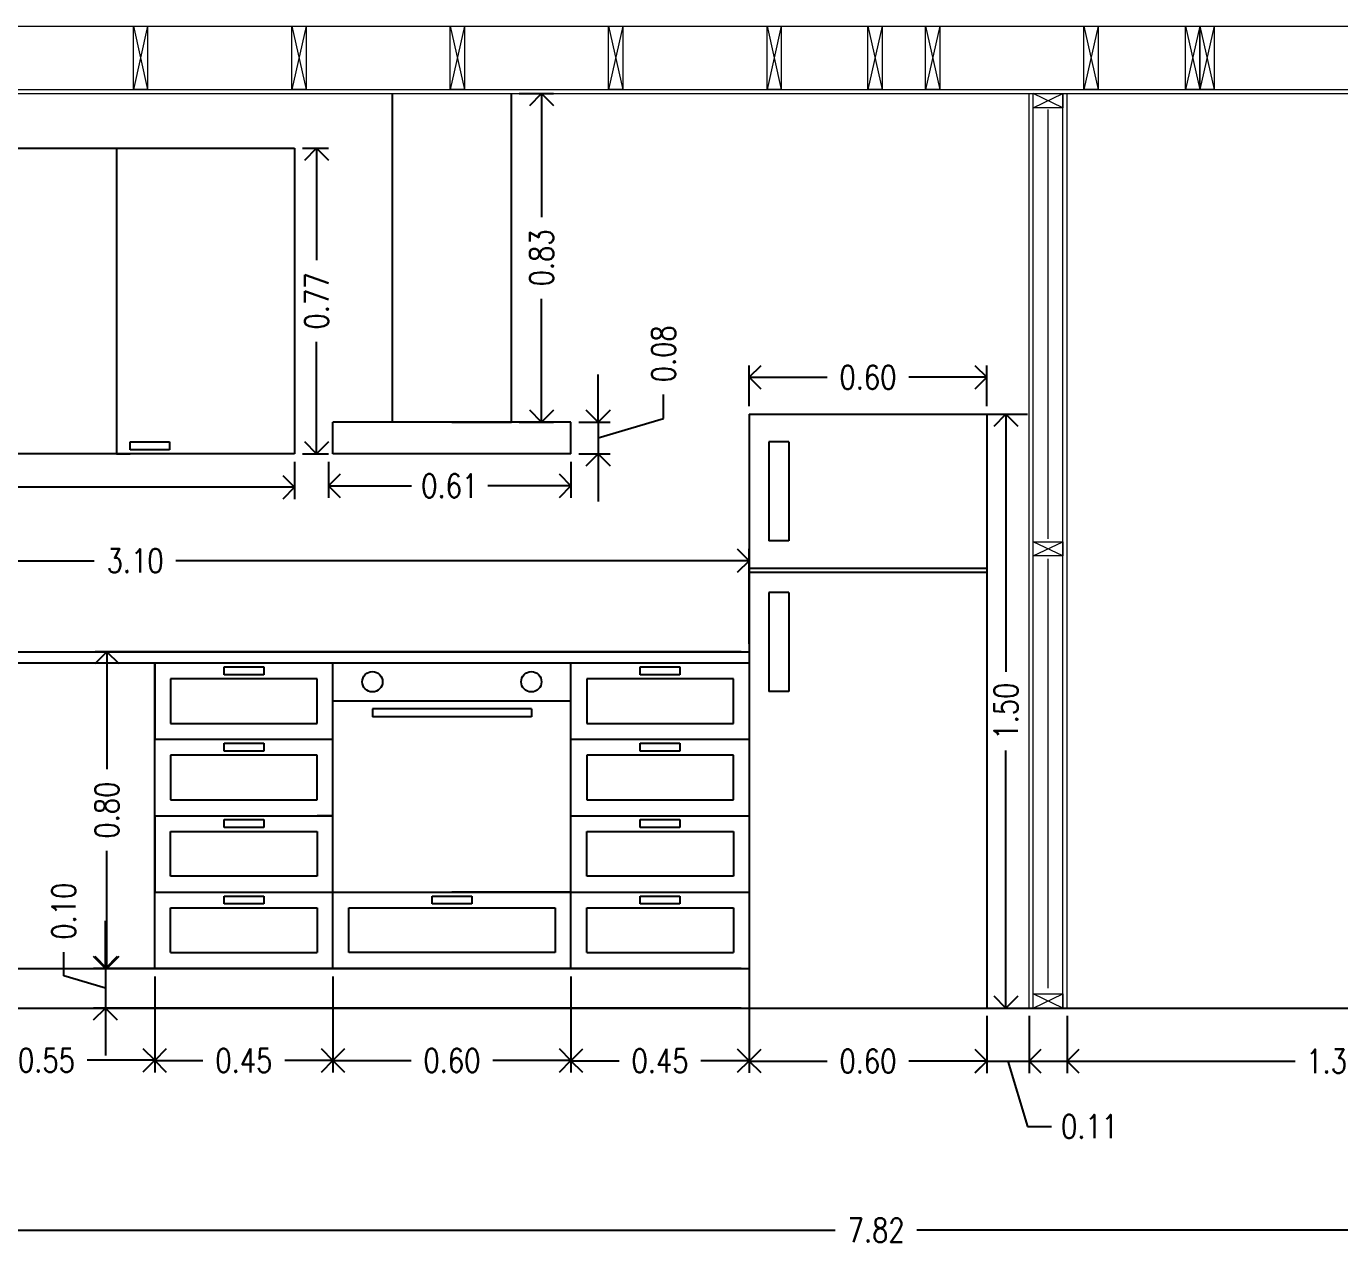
# Model space of a CAD drawing. Header units: millimetres. Extents: x 2289.8 to 2339.2, y 1976.9 to 1997.5.
# Drawn here: x 2332.808 to 2336.124, y 1980.404 to 1983.484 of the extents above; entities that cross this region are included whole.
import ezdxf

# ---------------------------------------------------------------- set-up
doc = ezdxf.new("R2010")
doc.units = ezdxf.units.MM
doc.layers.get('DEFPOINTS').update_dxf_attribs({"color": 210})
for name, color, linetype, lineweight in [('A-DETL-MBND', 3, 'Continuous', 18), ('A-WALL-PATT', 8, 'Continuous', 18), ('A-WALL-STUD', 3, 'Continuous', 18)]:
    doc.layers.add(name, color=color, linetype=linetype, lineweight=lineweight)
for name, color, linetype in [('arredi_cucina', 252, 'Continuous'), ('quoteylenia', 90, 'Continuous'), ('sezioni piano terra', 21, 'Continuous')]:
    doc.layers.add(name, color=color, linetype=linetype)
doc.styles.add('E-ROMANS', font='romans.shx', dxfattribs={"width": 0.8})
doc.dimstyles.new('Fabio1', dxfattribs={"dimscale": 0.001, "dimtxt": 60, "dimasz": 60, "dimexe": 30, "dimexo": 20, "dimgap": 30, "dimtad": 0, "dimzin": 0, "dimdsep": 46, "dimtxsty": 'E-ROMANS', "dimblk": 'OPEN90', "dimcen": 90, "dimclrd": 3, "dimclre": 3, "dimclrt": 3, "dimadec": 0, "dimazin": 0, "dimtfac": 1, "dimtmove": 1, "dimatfit": 3, "dimldrblk": 'OPEN90', "dimfxl": 1, "dimtfill": 1, "dimtolj": 1, "dimtzin": 0, "dimlwd": -1, "dimarcsym": 0})

# ---------------------------------------------------------------- blocks, each defined once
blk = doc.blocks.new('_Open90')
at = {"color": 0, "linetype": 'ByBlock', "lineweight": -2}
for p, q in [((0, 0), (-1, 0)), ((-0.5, 0.5), (0, 0)), ((0, 0), (-0.5, -0.5))]:
    blk.add_line(p, q, dxfattribs=at)
blk = doc.blocks.new('*D81')
at = {"layer": 'DEFPOINTS', "color": 0, "transparency": 16777216}
for p in [(2335.2329, 1982.5979), (2334.6329, 1982.5045), (2335.2329, 1982.5045)]:
    blk.add_point(p, dxfattribs=at)
at = {"layer": 'quoteylenia', "color": 3, "lineweight": -2, "transparency": 16777216}
for p, q in [((2334.6329, 1982.5245), (2334.6329, 1982.6279)), ((2335.2329, 1982.5245), (2335.2329, 1982.6279))]:
    blk.add_line(p, q, dxfattribs=at)
at = {"layer": 'quoteylenia', "color": 3, "transparency": 16777216}
for p, q in [((2334.6929, 1982.5979), (2334.8298, 1982.5979)), ((2335.1729, 1982.5979), (2335.0361, 1982.5979))]:
    blk.add_line(p, q, dxfattribs=at)
at = {"layer": 'quoteylenia', "color": 3, "transparency": 16777216, "xscale": 0.06, "yscale": 0.06, "zscale": 0.06, "rotation": 180}
blk.add_blockref('_Open90', (2334.6329, 1982.5979), dxfattribs=at)
at = {"layer": 'quoteylenia', "color": 3, "transparency": 16777216, "xscale": 0.06, "yscale": 0.06, "zscale": 0.06}
blk.add_blockref('_Open90', (2335.2329, 1982.5979), dxfattribs=at)
at = {"layer": 'quoteylenia', "color": 3, "transparency": 16777216, "insert": (2334.9329, 1982.5979), "char_height": 0.06, "attachment_point": 5, "style": 'E-ROMANS', "bg_fill": 3, "box_fill_scale": 1.1, "bg_fill_color": 256, "bg_fill_true_color": 13158600, "bg_fill_transparency": 0}
blk.add_mtext('\\A1;0.60', dxfattribs=at)
blk = doc.blocks.new('*D82')
at = {"layer": 'DEFPOINTS', "color": 0, "transparency": 16777216}
for p in [(2331.532, 1982.4045), (2333.4851, 1982.4045), (2333.4851, 1982.3199)]:
    blk.add_point(p, dxfattribs=at)
at = {"layer": 'quoteylenia', "color": 3, "lineweight": -2, "transparency": 16777216}
for p, q in [((2331.532, 1982.3845), (2331.532, 1982.2899)), ((2333.4851, 1982.3845), (2333.4851, 1982.2899))]:
    blk.add_line(p, q, dxfattribs=at)
at = {"layer": 'quoteylenia', "color": 3, "transparency": 16777216}
for p, q in [((2331.592, 1982.3199), (2332.4088, 1982.3199)), ((2333.4251, 1982.3199), (2332.6083, 1982.3199))]:
    blk.add_line(p, q, dxfattribs=at)
at = {"layer": 'quoteylenia', "color": 3, "transparency": 16777216, "xscale": 0.06, "yscale": 0.06, "zscale": 0.06, "rotation": 180}
blk.add_blockref('_Open90', (2331.532, 1982.3199), dxfattribs=at)
at = {"layer": 'quoteylenia', "color": 3, "transparency": 16777216, "xscale": 0.06, "yscale": 0.06, "zscale": 0.06}
blk.add_blockref('_Open90', (2333.4851, 1982.3199), dxfattribs=at)
at = {"layer": 'quoteylenia', "color": 3, "transparency": 16777216, "insert": (2332.5086, 1982.3199), "char_height": 0.06, "attachment_point": 5, "style": 'E-ROMANS', "bg_fill": 3, "box_fill_scale": 1.1, "bg_fill_color": 256, "bg_fill_true_color": 13158600, "bg_fill_transparency": 0}
blk.add_mtext('\\A1;1.95', dxfattribs=at)
blk = doc.blocks.new('*D83')
at = {"layer": 'DEFPOINTS', "color": 0, "transparency": 16777216}
for p in [(2333.4851, 1983.1764), (2333.4851, 1982.4045), (2333.5406, 1982.4045)]:
    blk.add_point(p, dxfattribs=at)
at = {"layer": 'quoteylenia', "color": 3, "lineweight": -2, "transparency": 16777216}
for p, q in [((2333.5051, 1983.1764), (2333.5706, 1983.1764)), ((2333.5051, 1982.4045), (2333.5706, 1982.4045))]:
    blk.add_line(p, q, dxfattribs=at)
at = {"layer": 'quoteylenia', "color": 3, "transparency": 16777216}
for p, q in [((2333.5406, 1983.1164), (2333.5406, 1982.8936)), ((2333.5406, 1982.4645), (2333.5406, 1982.6873))]:
    blk.add_line(p, q, dxfattribs=at)
at = {"layer": 'quoteylenia', "color": 3, "transparency": 16777216, "xscale": 0.06, "yscale": 0.06, "zscale": 0.06}
for p, rotation in [((2333.5406, 1983.1764), 90), ((2333.5406, 1982.4045), 270)]:
    blk.add_blockref('_Open90', p, dxfattribs=dict(at, rotation=rotation))
at = {"layer": 'quoteylenia', "color": 3, "transparency": 16777216, "insert": (2333.5406, 1982.7905), "char_height": 0.06, "attachment_point": 5, "rotation": 90, "style": 'E-ROMANS', "bg_fill": 3, "box_fill_scale": 1.1, "bg_fill_color": 256, "bg_fill_true_color": 13158600, "bg_fill_transparency": 0}
blk.add_mtext('\\A1;0.77', dxfattribs=at)
blk = doc.blocks.new('*D84')
at = {"layer": 'DEFPOINTS', "color": 0, "transparency": 16777216}
for p in [(2333.5706, 1982.4045), (2334.1829, 1982.4045), (2334.1829, 1982.3237)]:
    blk.add_point(p, dxfattribs=at)
at = {"layer": 'quoteylenia', "color": 3, "lineweight": -2, "transparency": 16777216}
for p, q in [((2333.5706, 1982.3845), (2333.5706, 1982.2937)), ((2334.1829, 1982.3845), (2334.1829, 1982.2937))]:
    blk.add_line(p, q, dxfattribs=at)
at = {"layer": 'quoteylenia', "color": 3, "transparency": 16777216}
for p, q in [((2333.6306, 1982.3237), (2333.7805, 1982.3237)), ((2334.1229, 1982.3237), (2333.973, 1982.3237))]:
    blk.add_line(p, q, dxfattribs=at)
at = {"layer": 'quoteylenia', "color": 3, "transparency": 16777216, "xscale": 0.06, "yscale": 0.06, "zscale": 0.06, "rotation": 180}
blk.add_blockref('_Open90', (2333.5706, 1982.3237), dxfattribs=at)
at = {"layer": 'quoteylenia', "color": 3, "transparency": 16777216, "xscale": 0.06, "yscale": 0.06, "zscale": 0.06}
blk.add_blockref('_Open90', (2334.1829, 1982.3237), dxfattribs=at)
at = {"layer": 'quoteylenia', "color": 3, "transparency": 16777216, "insert": (2333.8768, 1982.3237), "char_height": 0.06, "attachment_point": 5, "style": 'E-ROMANS', "bg_fill": 3, "box_fill_scale": 1.1, "bg_fill_color": 256, "bg_fill_true_color": 13158600, "bg_fill_transparency": 0}
blk.add_mtext('\\A1;0.61', dxfattribs=at)
blk = doc.blocks.new('*D85')
at = {"layer": 'DEFPOINTS', "color": 0, "transparency": 16777216}
for p in [(2334.0325, 1983.3145), (2334.0325, 1982.4845), (2334.1087, 1982.4845)]:
    blk.add_point(p, dxfattribs=at)
at = {"layer": 'quoteylenia', "color": 3, "lineweight": -2, "transparency": 16777216}
for p, q in [((2334.0525, 1983.3145), (2334.1387, 1983.3145)), ((2334.0525, 1982.4845), (2334.1387, 1982.4845))]:
    blk.add_line(p, q, dxfattribs=at)
at = {"layer": 'quoteylenia', "color": 3, "transparency": 16777216}
for p, q in [((2334.1087, 1983.2545), (2334.1087, 1983.0026)), ((2334.1087, 1982.5445), (2334.1087, 1982.7964))]:
    blk.add_line(p, q, dxfattribs=at)
at = {"layer": 'quoteylenia', "color": 3, "transparency": 16777216, "xscale": 0.06, "yscale": 0.06, "zscale": 0.06}
for p, rotation in [((2334.1087, 1983.3145), 90), ((2334.1087, 1982.4845), 270)]:
    blk.add_blockref('_Open90', p, dxfattribs=dict(at, rotation=rotation))
at = {"layer": 'quoteylenia', "color": 3, "transparency": 16777216, "insert": (2334.1087, 1982.8995), "char_height": 0.06, "attachment_point": 5, "rotation": 90, "style": 'E-ROMANS', "bg_fill": 3, "box_fill_scale": 1.1, "bg_fill_color": 256, "bg_fill_true_color": 13158600, "bg_fill_transparency": 0}
blk.add_mtext('\\A1;0.83', dxfattribs=at)
blk = doc.blocks.new('*D86')
at = {"layer": 'DEFPOINTS', "color": 0, "transparency": 16777216}
for p in [(2334.1829, 1982.4845), (2334.1829, 1982.4045), (2334.2517, 1982.4045)]:
    blk.add_point(p, dxfattribs=at)
at = {"layer": 'quoteylenia', "color": 3, "transparency": 16777216}
for p, q in [((2334.2517, 1982.5445), (2334.2517, 1982.6045)), ((2334.4167, 1982.494), (2334.4167, 1982.554)), ((2334.2517, 1982.4445), (2334.4167, 1982.494)), ((2334.2517, 1982.4845), (2334.2517, 1982.4045)), ((2334.2517, 1982.4845), (2334.2517, 1982.4045)), ((2334.2517, 1982.3445), (2334.2517, 1982.2845))]:
    blk.add_line(p, q, dxfattribs=at)
at = {"layer": 'quoteylenia', "color": 3, "lineweight": -2, "transparency": 16777216}
for p, q in [((2334.2029, 1982.4845), (2334.2817, 1982.4845)), ((2334.2029, 1982.4045), (2334.2817, 1982.4045))]:
    blk.add_line(p, q, dxfattribs=at)
at = {"layer": 'quoteylenia', "color": 3, "transparency": 16777216, "xscale": 0.06, "yscale": 0.06, "zscale": 0.06}
for p, rotation in [((2334.2517, 1982.4845), 270), ((2334.2517, 1982.4045), 90)]:
    blk.add_blockref('_Open90', p, dxfattribs=dict(at, rotation=rotation))
at = {"layer": 'quoteylenia', "color": 3, "transparency": 16777216, "insert": (2334.4167, 1982.6571), "char_height": 0.06, "attachment_point": 5, "rotation": 90, "style": 'E-ROMANS', "bg_fill": 3, "box_fill_scale": 1.1, "bg_fill_color": 256, "bg_fill_true_color": 13158600, "bg_fill_transparency": 0}
blk.add_mtext('\\A1;0.08', dxfattribs=at)
blk = doc.blocks.new('*D87')
at = {"layer": 'DEFPOINTS', "color": 0, "transparency": 16777216}
for p in [(2334.6329, 1982.1345), (2331.532, 1981.9045), (2334.6329, 1981.9045)]:
    blk.add_point(p, dxfattribs=at)
at = {"layer": 'quoteylenia', "color": 3, "lineweight": -2, "transparency": 16777216}
for p, q in [((2331.532, 1981.9245), (2331.532, 1982.1645)), ((2334.6329, 1981.9245), (2334.6329, 1982.1645))]:
    blk.add_line(p, q, dxfattribs=at)
at = {"layer": 'quoteylenia', "color": 3, "transparency": 16777216}
for p, q in [((2331.592, 1982.1345), (2332.9793, 1982.1345)), ((2334.5729, 1982.1345), (2333.1856, 1982.1345))]:
    blk.add_line(p, q, dxfattribs=at)
at = {"layer": 'quoteylenia', "color": 3, "transparency": 16777216, "xscale": 0.06, "yscale": 0.06, "zscale": 0.06, "rotation": 180}
blk.add_blockref('_Open90', (2331.532, 1982.1345), dxfattribs=at)
at = {"layer": 'quoteylenia', "color": 3, "transparency": 16777216, "xscale": 0.06, "yscale": 0.06, "zscale": 0.06}
blk.add_blockref('_Open90', (2334.6329, 1982.1345), dxfattribs=at)
at = {"layer": 'quoteylenia', "color": 3, "transparency": 16777216, "insert": (2333.0824, 1982.1345), "char_height": 0.06, "attachment_point": 5, "style": 'E-ROMANS', "bg_fill": 3, "box_fill_scale": 1.1, "bg_fill_color": 256, "bg_fill_true_color": 13158600, "bg_fill_transparency": 0}
blk.add_mtext('\\A1;3.10', dxfattribs=at)
blk = doc.blocks.new('*D88')
at = {"layer": 'DEFPOINTS', "color": 0, "transparency": 16777216}
for p in [(2334.6329, 1981.9045), (2333.0112, 1981.1045), (2334.6329, 1981.1045)]:
    blk.add_point(p, dxfattribs=at)
at = {"layer": 'quoteylenia', "color": 3, "lineweight": -2, "transparency": 16777216}
for p, q in [((2334.6129, 1981.9045), (2332.9812, 1981.9045)), ((2334.6129, 1981.1045), (2332.9812, 1981.1045))]:
    blk.add_line(p, q, dxfattribs=at)
at = {"layer": 'quoteylenia', "color": 3, "transparency": 16777216}
for p, q in [((2333.0112, 1981.8445), (2333.0112, 1981.6076)), ((2333.0112, 1981.1645), (2333.0112, 1981.4014))]:
    blk.add_line(p, q, dxfattribs=at)
at = {"layer": 'quoteylenia', "color": 3, "transparency": 16777216, "xscale": 0.06, "yscale": 0.06, "zscale": 0.06}
for p, rotation in [((2333.0112, 1981.9045), 90), ((2333.0112, 1981.1045), 270)]:
    blk.add_blockref('_Open90', p, dxfattribs=dict(at, rotation=rotation))
at = {"layer": 'quoteylenia', "color": 3, "transparency": 16777216, "insert": (2333.0112, 1981.5045), "char_height": 0.06, "attachment_point": 5, "rotation": 90, "style": 'E-ROMANS', "bg_fill": 3, "box_fill_scale": 1.1, "bg_fill_color": 256, "bg_fill_true_color": 13158600, "bg_fill_transparency": 0}
blk.add_mtext('\\A1;0.80', dxfattribs=at)
blk = doc.blocks.new('*D89')
at = {"layer": 'DEFPOINTS', "color": 0, "transparency": 16777216}
for p in [(2334.6329, 1981.1045), (2333.0073, 1981.0045), (2334.6329, 1981.0045)]:
    blk.add_point(p, dxfattribs=at)
at = {"layer": 'quoteylenia', "color": 3, "transparency": 16777216}
for p, q in [((2333.0073, 1981.1645), (2333.0073, 1981.2245)), ((2332.9023, 1981.086), (2332.9023, 1981.146)), ((2333.0073, 1981.0545), (2332.9023, 1981.086)), ((2333.0073, 1981.1045), (2333.0073, 1981.0045)), ((2333.0073, 1981.1045), (2333.0073, 1981.0045)), ((2333.0073, 1980.9445), (2333.0073, 1980.8845))]:
    blk.add_line(p, q, dxfattribs=at)
at = {"layer": 'quoteylenia', "color": 3, "lineweight": -2, "transparency": 16777216}
for p, q in [((2334.6129, 1981.1045), (2332.9773, 1981.1045)), ((2334.6129, 1981.0045), (2332.9773, 1981.0045))]:
    blk.add_line(p, q, dxfattribs=at)
at = {"layer": 'quoteylenia', "color": 3, "transparency": 16777216, "xscale": 0.06, "yscale": 0.06, "zscale": 0.06}
for p, rotation in [((2333.0073, 1981.1045), 270), ((2333.0073, 1981.0045), 90)]:
    blk.add_blockref('_Open90', p, dxfattribs=dict(at, rotation=rotation))
at = {"layer": 'quoteylenia', "color": 3, "transparency": 16777216, "insert": (2332.9023, 1981.2491), "char_height": 0.06, "attachment_point": 5, "rotation": 90, "style": 'E-ROMANS', "bg_fill": 3, "box_fill_scale": 1.1, "bg_fill_color": 256, "bg_fill_true_color": 13158600, "bg_fill_transparency": 0}
blk.add_mtext('\\A1;0.10', dxfattribs=at)
blk = doc.blocks.new('*D92')
at = {"layer": 'DEFPOINTS', "color": 0, "transparency": 16777216}
for p in [(2332.5851, 1981.1045), (2333.132, 1981.1045), (2333.132, 1980.8728)]:
    blk.add_point(p, dxfattribs=at)
at = {"layer": 'quoteylenia', "color": 3, "lineweight": -2, "transparency": 16777216}
for p, q in [((2332.5851, 1981.0845), (2332.5851, 1980.8428)), ((2333.132, 1981.0845), (2333.132, 1980.8428))]:
    blk.add_line(p, q, dxfattribs=at)
at = {"layer": 'quoteylenia', "color": 3, "transparency": 16777216}
for p, q in [((2332.6451, 1980.8728), (2332.7554, 1980.8728)), ((2333.072, 1980.8728), (2332.9617, 1980.8728))]:
    blk.add_line(p, q, dxfattribs=at)
at = {"layer": 'quoteylenia', "color": 3, "transparency": 16777216, "xscale": 0.06, "yscale": 0.06, "zscale": 0.06, "rotation": 180}
blk.add_blockref('_Open90', (2332.5851, 1980.8728), dxfattribs=at)
at = {"layer": 'quoteylenia', "color": 3, "transparency": 16777216, "xscale": 0.06, "yscale": 0.06, "zscale": 0.06}
blk.add_blockref('_Open90', (2333.132, 1980.8728), dxfattribs=at)
at = {"layer": 'quoteylenia', "color": 3, "transparency": 16777216, "insert": (2332.8586, 1980.8728), "char_height": 0.06, "attachment_point": 5, "style": 'E-ROMANS', "bg_fill": 3, "box_fill_scale": 1.1, "bg_fill_color": 256, "bg_fill_true_color": 13158600, "bg_fill_transparency": 0}
blk.add_mtext('\\A1;0.55', dxfattribs=at)
blk = doc.blocks.new('*D60')
at = {"layer": 'DEFPOINTS', "color": 0, "transparency": 16777216}
for p in [(2333.132, 1981.1045), (2333.582, 1981.1045), (2333.582, 1980.872)]:
    blk.add_point(p, dxfattribs=at)
at = {"layer": 'quoteylenia', "color": 3, "lineweight": -2, "transparency": 16777216}
for p, q in [((2333.132, 1981.0845), (2333.132, 1980.842)), ((2333.582, 1981.0845), (2333.582, 1980.842))]:
    blk.add_line(p, q, dxfattribs=at)
at = {"layer": 'quoteylenia', "color": 3, "transparency": 16777216}
for p, q in [((2333.192, 1980.872), (2333.2538, 1980.872)), ((2333.522, 1980.872), (2333.4601, 1980.872))]:
    blk.add_line(p, q, dxfattribs=at)
at = {"layer": 'quoteylenia', "color": 3, "transparency": 16777216, "xscale": 0.06, "yscale": 0.06, "zscale": 0.06, "rotation": 180}
blk.add_blockref('_Open90', (2333.132, 1980.872), dxfattribs=at)
at = {"layer": 'quoteylenia', "color": 3, "transparency": 16777216, "xscale": 0.06, "yscale": 0.06, "zscale": 0.06}
blk.add_blockref('_Open90', (2333.582, 1980.872), dxfattribs=at)
at = {"layer": 'quoteylenia', "color": 3, "transparency": 16777216, "insert": (2333.357, 1980.872), "char_height": 0.06, "attachment_point": 5, "style": 'E-ROMANS', "bg_fill": 3, "box_fill_scale": 1.1, "bg_fill_color": 256, "bg_fill_true_color": 13158600, "bg_fill_transparency": 0}
blk.add_mtext('\\A1;0.45', dxfattribs=at)
blk = doc.blocks.new('*D93')
at = {"layer": 'DEFPOINTS', "color": 0, "transparency": 16777216}
for p in [(2333.582, 1981.1045), (2334.1829, 1981.1045), (2334.1829, 1980.872)]:
    blk.add_point(p, dxfattribs=at)
at = {"layer": 'quoteylenia', "color": 3, "lineweight": -2, "transparency": 16777216}
for p, q in [((2333.582, 1981.0845), (2333.582, 1980.842)), ((2334.1829, 1981.0845), (2334.1829, 1980.842))]:
    blk.add_line(p, q, dxfattribs=at)
at = {"layer": 'quoteylenia', "color": 3, "transparency": 16777216}
for p, q in [((2333.642, 1980.872), (2333.7793, 1980.872)), ((2334.1229, 1980.872), (2333.9856, 1980.872))]:
    blk.add_line(p, q, dxfattribs=at)
at = {"layer": 'quoteylenia', "color": 3, "transparency": 16777216, "xscale": 0.06, "yscale": 0.06, "zscale": 0.06, "rotation": 180}
blk.add_blockref('_Open90', (2333.582, 1980.872), dxfattribs=at)
at = {"layer": 'quoteylenia', "color": 3, "transparency": 16777216, "xscale": 0.06, "yscale": 0.06, "zscale": 0.06}
blk.add_blockref('_Open90', (2334.1829, 1980.872), dxfattribs=at)
at = {"layer": 'quoteylenia', "color": 3, "transparency": 16777216, "insert": (2333.8824, 1980.872), "char_height": 0.06, "attachment_point": 5, "style": 'E-ROMANS', "bg_fill": 3, "box_fill_scale": 1.1, "bg_fill_color": 256, "bg_fill_true_color": 13158600, "bg_fill_transparency": 0}
blk.add_mtext('\\A1;0.60', dxfattribs=at)
blk = doc.blocks.new('*D94')
at = {"layer": 'DEFPOINTS', "color": 0, "transparency": 16777216}
for p in [(2334.1829, 1981.1045), (2334.6329, 1981.1045), (2334.6329, 1980.8714)]:
    blk.add_point(p, dxfattribs=at)
at = {"layer": 'quoteylenia', "color": 3, "lineweight": -2, "transparency": 16777216}
for p, q in [((2334.1829, 1981.0845), (2334.1829, 1980.8414)), ((2334.6329, 1981.0845), (2334.6329, 1980.8414))]:
    blk.add_line(p, q, dxfattribs=at)
at = {"layer": 'quoteylenia', "color": 3, "transparency": 16777216}
for p, q in [((2334.2429, 1980.8714), (2334.3048, 1980.8714)), ((2334.5729, 1980.8714), (2334.5111, 1980.8714))]:
    blk.add_line(p, q, dxfattribs=at)
at = {"layer": 'quoteylenia', "color": 3, "transparency": 16777216, "xscale": 0.06, "yscale": 0.06, "zscale": 0.06, "rotation": 180}
blk.add_blockref('_Open90', (2334.1829, 1980.8714), dxfattribs=at)
at = {"layer": 'quoteylenia', "color": 3, "transparency": 16777216, "xscale": 0.06, "yscale": 0.06, "zscale": 0.06}
blk.add_blockref('_Open90', (2334.6329, 1980.8714), dxfattribs=at)
at = {"layer": 'quoteylenia', "color": 3, "transparency": 16777216, "insert": (2334.4079, 1980.8714), "char_height": 0.06, "attachment_point": 5, "style": 'E-ROMANS', "bg_fill": 3, "box_fill_scale": 1.1, "bg_fill_color": 256, "bg_fill_true_color": 13158600, "bg_fill_transparency": 0}
blk.add_mtext('\\A1;0.45', dxfattribs=at)
blk = doc.blocks.new('*D95')
at = {"layer": 'DEFPOINTS', "color": 0, "transparency": 16777216}
for p in [(2334.6329, 1981.0045), (2335.2329, 1981.0045), (2335.2329, 1980.8706)]:
    blk.add_point(p, dxfattribs=at)
at = {"layer": 'quoteylenia', "color": 3, "lineweight": -2, "transparency": 16777216}
for p, q in [((2334.6329, 1980.9845), (2334.6329, 1980.8406)), ((2335.2329, 1980.9845), (2335.2329, 1980.8406))]:
    blk.add_line(p, q, dxfattribs=at)
at = {"layer": 'quoteylenia', "color": 3, "transparency": 16777216}
for p, q in [((2334.6929, 1980.8706), (2334.8298, 1980.8706)), ((2335.1729, 1980.8706), (2335.0361, 1980.8706))]:
    blk.add_line(p, q, dxfattribs=at)
at = {"layer": 'quoteylenia', "color": 3, "transparency": 16777216, "xscale": 0.06, "yscale": 0.06, "zscale": 0.06, "rotation": 180}
blk.add_blockref('_Open90', (2334.6329, 1980.8706), dxfattribs=at)
at = {"layer": 'quoteylenia', "color": 3, "transparency": 16777216, "xscale": 0.06, "yscale": 0.06, "zscale": 0.06}
blk.add_blockref('_Open90', (2335.2329, 1980.8706), dxfattribs=at)
at = {"layer": 'quoteylenia', "color": 3, "transparency": 16777216, "insert": (2334.9329, 1980.8706), "char_height": 0.06, "attachment_point": 5, "style": 'E-ROMANS', "bg_fill": 3, "box_fill_scale": 1.1, "bg_fill_color": 256, "bg_fill_true_color": 13158600, "bg_fill_transparency": 0}
blk.add_mtext('\\A1;0.60', dxfattribs=at)
blk = doc.blocks.new('*D96')
at = {"layer": 'DEFPOINTS', "color": 0, "transparency": 16777216}
for p in [(2335.2329, 1981.0045), (2335.3399, 1981.0045), (2335.3399, 1980.8705)]:
    blk.add_point(p, dxfattribs=at)
at = {"layer": 'quoteylenia', "color": 3, "lineweight": -2, "transparency": 16777216}
for p, q in [((2335.2329, 1980.9845), (2335.2329, 1980.8405)), ((2335.3399, 1980.9845), (2335.3399, 1980.8405))]:
    blk.add_line(p, q, dxfattribs=at)
at = {"layer": 'quoteylenia', "color": 3, "transparency": 16777216}
for p, q in [((2335.1729, 1980.8705), (2335.1129, 1980.8705)), ((2335.2329, 1980.8705), (2335.3399, 1980.8705)), ((2335.2329, 1980.8705), (2335.3399, 1980.8705)), ((2335.2864, 1980.8705), (2335.3359, 1980.7055)), ((2335.3999, 1980.8705), (2335.4599, 1980.8705)), ((2335.3359, 1980.7055), (2335.3959, 1980.7055))]:
    blk.add_line(p, q, dxfattribs=at)
at = {"layer": 'quoteylenia', "color": 3, "transparency": 16777216, "xscale": 0.06, "yscale": 0.06, "zscale": 0.06}
blk.add_blockref('_Open90', (2335.2329, 1980.8705), dxfattribs=at)
at = {"layer": 'quoteylenia', "color": 3, "transparency": 16777216, "xscale": 0.06, "yscale": 0.06, "zscale": 0.06, "rotation": 180}
blk.add_blockref('_Open90', (2335.3399, 1980.8705), dxfattribs=at)
at = {"layer": 'quoteylenia', "color": 3, "transparency": 16777216, "insert": (2335.4922, 1980.7055), "char_height": 0.06, "attachment_point": 5, "style": 'E-ROMANS', "bg_fill": 3, "box_fill_scale": 1.1, "bg_fill_color": 256, "bg_fill_true_color": 13158600, "bg_fill_transparency": 0}
blk.add_mtext('\\A1;0.11', dxfattribs=at)
blk = doc.blocks.new('*D97')
at = {"layer": 'DEFPOINTS', "color": 0, "transparency": 16777216}
for p in [(2335.2329, 1982.5045), (2335.2329, 1981.0045), (2335.2812, 1981.0045)]:
    blk.add_point(p, dxfattribs=at)
at = {"layer": 'quoteylenia', "color": 3, "lineweight": -2, "transparency": 16777216}
for p, q in [((2335.2529, 1982.5045), (2335.3112, 1982.5045)), ((2335.2529, 1981.0045), (2335.3112, 1981.0045))]:
    blk.add_line(p, q, dxfattribs=at)
at = {"layer": 'quoteylenia', "color": 3, "transparency": 16777216}
for p, q in [((2335.2812, 1982.4445), (2335.2812, 1981.8542)), ((2335.2812, 1981.0645), (2335.2812, 1981.6548))]:
    blk.add_line(p, q, dxfattribs=at)
at = {"layer": 'quoteylenia', "color": 3, "transparency": 16777216, "xscale": 0.06, "yscale": 0.06, "zscale": 0.06}
for p, rotation in [((2335.2812, 1982.5045), 90), ((2335.2812, 1981.0045), 270)]:
    blk.add_blockref('_Open90', p, dxfattribs=dict(at, rotation=rotation))
at = {"layer": 'quoteylenia', "color": 3, "transparency": 16777216, "insert": (2335.2812, 1981.7545), "char_height": 0.06, "attachment_point": 5, "rotation": 90, "style": 'E-ROMANS', "bg_fill": 3, "box_fill_scale": 1.1, "bg_fill_color": 256, "bg_fill_true_color": 13158600, "bg_fill_transparency": 0}
blk.add_mtext('\\A1;1.50', dxfattribs=at)
blk = doc.blocks.new('*D98')
at = {"layer": 'DEFPOINTS', "color": 0, "transparency": 16777216}
for p in [(2335.4359, 1981.0045), (2336.787, 1981.0045), (2336.787, 1980.8705)]:
    blk.add_point(p, dxfattribs=at)
at = {"layer": 'quoteylenia', "color": 3, "lineweight": -2, "transparency": 16777216}
for p, q in [((2335.4359, 1980.9845), (2335.4359, 1980.8405)), ((2336.787, 1980.9845), (2336.787, 1980.8405))]:
    blk.add_line(p, q, dxfattribs=at)
at = {"layer": 'quoteylenia', "color": 3, "transparency": 16777216}
for p, q in [((2335.4959, 1980.8705), (2336.0117, 1980.8705)), ((2336.727, 1980.8705), (2336.2112, 1980.8705))]:
    blk.add_line(p, q, dxfattribs=at)
at = {"layer": 'quoteylenia', "color": 3, "transparency": 16777216, "xscale": 0.06, "yscale": 0.06, "zscale": 0.06, "rotation": 180}
blk.add_blockref('_Open90', (2335.4359, 1980.8705), dxfattribs=at)
at = {"layer": 'quoteylenia', "color": 3, "transparency": 16777216, "xscale": 0.06, "yscale": 0.06, "zscale": 0.06}
blk.add_blockref('_Open90', (2336.787, 1980.8705), dxfattribs=at)
at = {"layer": 'quoteylenia', "color": 3, "transparency": 16777216, "insert": (2336.1115, 1980.8705), "char_height": 0.06, "attachment_point": 5, "style": 'E-ROMANS', "bg_fill": 3, "box_fill_scale": 1.1, "bg_fill_color": 256, "bg_fill_true_color": 13158600, "bg_fill_transparency": 0}
blk.add_mtext('\\A1;1.35', dxfattribs=at)
blk = doc.blocks.new('*D105')
at = {"layer": 'DEFPOINTS', "color": 0, "transparency": 16777216}
for p in [(2331.042, 1980.8745), (2338.865, 1980.8045), (2338.865, 1980.4436)]:
    blk.add_point(p, dxfattribs=at)
at = {"layer": 'quoteylenia', "color": 3, "lineweight": -2, "transparency": 16777216}
for p, q in [((2331.042, 1980.8545), (2331.042, 1980.4136)), ((2338.865, 1980.7845), (2338.865, 1980.4136))]:
    blk.add_line(p, q, dxfattribs=at)
at = {"layer": 'quoteylenia', "color": 3, "transparency": 16777216}
for p, q in [((2331.102, 1980.4436), (2334.8503, 1980.4436)), ((2338.805, 1980.4436), (2335.0566, 1980.4436))]:
    blk.add_line(p, q, dxfattribs=at)
at = {"layer": 'quoteylenia', "color": 3, "transparency": 16777216, "xscale": 0.06, "yscale": 0.06, "zscale": 0.06, "rotation": 180}
blk.add_blockref('_Open90', (2331.042, 1980.4436), dxfattribs=at)
at = {"layer": 'quoteylenia', "color": 3, "transparency": 16777216, "xscale": 0.06, "yscale": 0.06, "zscale": 0.06}
blk.add_blockref('_Open90', (2338.865, 1980.4436), dxfattribs=at)
at = {"layer": 'quoteylenia', "color": 3, "transparency": 16777216, "insert": (2334.9535, 1980.4436), "char_height": 0.06, "attachment_point": 5, "style": 'E-ROMANS', "bg_fill": 3, "box_fill_scale": 1.1, "bg_fill_color": 256, "bg_fill_true_color": 13158600, "bg_fill_transparency": 0}
blk.add_mtext('\\A1;7.82', dxfattribs=at)

msp = doc.modelspace()

# ---------------------------------------------------------------- linework, layer by layer
at = {"layer": 'A-DETL-MBND'}
for p, q in [((2335.3399, 1983.3245), (2335.3499, 1983.3245)), ((2335.3399, 1981.0045), (2335.3399, 1983.3145)), ((2335.4249, 1981.0045), (2335.4249, 1983.3145))]:
    msp.add_line(p, q, dxfattribs=at)
for points in [[(2331.511, 1983.4845), (2338.36, 1983.4845)], [(2331.511, 1983.3245), (2338.349, 1983.3245)], [(2331.532, 1983.3145), (2335.3399, 1983.3145)], [(2335.3399, 1983.3145), (2338.349, 1983.3145)], [(2335.3499, 1981.0045), (2335.3499, 1983.3145)], [(2335.4249, 1981.0045), (2335.4359, 1981.0045), (2335.4359, 1983.3145)]]:
    msp.add_lwpolyline(points, dxfattribs=at)
at = {"layer": 'A-WALL-PATT', "ltscale": 0.1}
for p, q in [((2335.3874, 1983.2745), (2335.3874, 1982.1895)), ((2335.3874, 1982.1395), (2335.3874, 1981.0545))]:
    msp.add_line(p, q, dxfattribs=at)
at = {"layer": 'A-WALL-STUD'}
for p, q in [((2335.4249, 1983.2785), (2335.3499, 1983.3145)), ((2335.3499, 1983.2785), (2335.4249, 1983.3145)), ((2335.4249, 1982.1465), (2335.3499, 1982.1825)), ((2335.3499, 1982.1465), (2335.4249, 1982.1825)), ((2335.4249, 1981.0045), (2335.3499, 1981.0405)), ((2335.3499, 1981.0045), (2335.4249, 1981.0405))]:
    msp.add_line(p, q, dxfattribs=at)
for points in [[(2333.114, 1983.4845), (2333.114, 1983.3245), (2333.078, 1983.3245), (2333.078, 1983.4845), (2333.114, 1983.4845)], [(2333.078, 1983.4845), (2333.114, 1983.3245)], [(2333.114, 1983.4845), (2333.078, 1983.3245)], [(2333.514, 1983.4845), (2333.514, 1983.3245), (2333.478, 1983.3245), (2333.478, 1983.4845), (2333.514, 1983.4845)], [(2333.478, 1983.4845), (2333.514, 1983.3245)], [(2333.514, 1983.4845), (2333.478, 1983.3245)], [(2333.914, 1983.4845), (2333.914, 1983.3245), (2333.878, 1983.3245), (2333.878, 1983.4845), (2333.914, 1983.4845)], [(2333.878, 1983.4845), (2333.914, 1983.3245)], [(2333.914, 1983.4845), (2333.878, 1983.3245)], [(2334.314, 1983.4845), (2334.314, 1983.3245), (2334.278, 1983.3245), (2334.278, 1983.4845), (2334.314, 1983.4845)], [(2334.278, 1983.4845), (2334.314, 1983.3245)], [(2334.314, 1983.4845), (2334.278, 1983.3245)], [(2334.714, 1983.4845), (2334.714, 1983.3245), (2334.678, 1983.3245), (2334.678, 1983.4845), (2334.714, 1983.4845)], [(2334.678, 1983.4845), (2334.714, 1983.3245)], [(2334.714, 1983.4845), (2334.678, 1983.3245)], [(2334.9685, 1983.4845), (2334.9685, 1983.3245), (2334.9325, 1983.3245), (2334.9325, 1983.4845), (2334.9685, 1983.4845)], [(2334.9325, 1983.4845), (2334.9685, 1983.3245)], [(2334.9685, 1983.4845), (2334.9325, 1983.3245)], [(2335.114, 1983.4845), (2335.114, 1983.3245), (2335.078, 1983.3245), (2335.078, 1983.4845), (2335.114, 1983.4845)], [(2335.078, 1983.4845), (2335.114, 1983.3245)], [(2335.114, 1983.4845), (2335.078, 1983.3245)], [(2335.514, 1983.4845), (2335.514, 1983.3245), (2335.478, 1983.3245), (2335.478, 1983.4845), (2335.514, 1983.4845)], [(2335.478, 1983.4845), (2335.514, 1983.3245)], [(2335.514, 1983.4845), (2335.478, 1983.3245)], [(2335.771, 1983.4845), (2335.771, 1983.3245), (2335.735, 1983.3245), (2335.735, 1983.4845), (2335.771, 1983.4845)], [(2335.735, 1983.4845), (2335.771, 1983.3245)], [(2335.771, 1983.4845), (2335.735, 1983.3245)], [(2335.807, 1983.4845), (2335.807, 1983.3245), (2335.771, 1983.3245), (2335.771, 1983.4845), (2335.807, 1983.4845)], [(2335.771, 1983.4845), (2335.807, 1983.3245)], [(2335.807, 1983.4845), (2335.771, 1983.3245)]]:
    msp.add_lwpolyline(points, dxfattribs=at)
for points in [[(2335.4249, 1983.2785), (2335.3499, 1983.2785), (2335.3499, 1983.3145), (2335.4249, 1983.3145)], [(2335.4249, 1982.1465), (2335.3499, 1982.1465), (2335.3499, 1982.1825), (2335.4249, 1982.1825)], [(2335.4249, 1981.0045), (2335.3499, 1981.0045), (2335.3499, 1981.0405), (2335.4249, 1981.0405)]]:
    msp.add_lwpolyline(points, close=True, dxfattribs=at)
at = {"layer": 'arredi_cucina', "color": 0}
for p, q in [((2334.6329, 1982.5045), (2335.2329, 1982.5045)), ((2334.6329, 1982.5045), (2334.6329, 1981.0045)), ((2335.2329, 1982.5045), (2335.2329, 1981.0045)), ((2334.6829, 1982.4345), (2334.6829, 1982.1845)), ((2334.7329, 1982.4345), (2334.6829, 1982.4345)), ((2334.7329, 1982.4345), (2334.7329, 1982.1845)), ((2334.7329, 1982.1845), (2334.6829, 1982.1845)), ((2335.2329, 1982.1145), (2334.6329, 1982.1145)), ((2335.2329, 1982.1045), (2334.6329, 1982.1045)), ((2334.6829, 1982.0545), (2334.6829, 1981.8045)), ((2334.7329, 1982.0545), (2334.6829, 1982.0545)), ((2334.7329, 1982.0545), (2334.7329, 1981.8045)), ((2334.7329, 1981.8045), (2334.6829, 1981.8045)), ((2334.6329, 1981.0045), (2335.2329, 1981.0045))]:
    msp.add_line(p, q, dxfattribs=at)
at = {"layer": 'sezioni piano terra'}
for p, q in [((2333.7325, 1982.4845), (2333.7325, 1983.3145)), ((2334.0325, 1982.4845), (2334.0325, 1983.3145)), ((2332.5851, 1983.1764), (2333.0351, 1983.1764)), ((2332.5851, 1983.1764), (2333.0351, 1983.1764)), ((2333.0351, 1983.1764), (2333.4851, 1983.1764)), ((2333.0351, 1983.1764), (2333.0351, 1982.4045)), ((2333.4851, 1983.1764), (2333.4851, 1982.4045)), ((2335.2329, 1982.5045), (2335.3355, 1982.5045)), ((2333.582, 1982.4045), (2333.582, 1982.4845)), ((2334.1829, 1982.4845), (2333.582, 1982.4845)), ((2333.8825, 1982.4845), (2333.7325, 1982.4845)), ((2334.1829, 1982.4845), (2333.8825, 1982.4845)), ((2333.8825, 1982.4845), (2334.0325, 1982.4845)), ((2334.1829, 1982.4045), (2334.1829, 1982.4845)), ((2333.4851, 1982.4045), (2331.532, 1982.4045)), ((2333.0351, 1982.4045), (2333.0695, 1982.4045)), ((2333.0695, 1982.4145), (2333.0695, 1982.4345)), ((2333.0695, 1982.4345), (2333.1695, 1982.4345)), ((2333.1695, 1982.4145), (2333.0695, 1982.4145)), ((2333.1695, 1982.4345), (2333.1695, 1982.4145)), ((2334.1829, 1982.4045), (2333.582, 1982.4045)), ((2331.532, 1981.9045), (2334.6329, 1981.9045)), ((2331.532, 1981.8764), (2334.6329, 1981.8764)), ((2333.132, 1981.1045), (2333.132, 1981.8764)), ((2333.132, 1981.8764), (2333.132, 1981.6835)), ((2333.582, 1981.1045), (2333.582, 1981.8764)), ((2334.1829, 1981.1045), (2334.1829, 1981.8764)), ((2333.307, 1981.8464), (2333.307, 1981.8664)), ((2333.307, 1981.8664), (2333.357, 1981.8664)), ((2333.407, 1981.8464), (2333.307, 1981.8464)), ((2333.357, 1981.8664), (2333.407, 1981.8664)), ((2333.407, 1981.8664), (2333.407, 1981.8464)), ((2334.3579, 1981.8464), (2334.3579, 1981.8664)), ((2334.3579, 1981.8664), (2334.4079, 1981.8664)), ((2334.4579, 1981.8464), (2334.3579, 1981.8464)), ((2334.4079, 1981.8664), (2334.4579, 1981.8664)), ((2334.4579, 1981.8664), (2334.4579, 1981.8464)), ((2333.542, 1981.8364), (2333.172, 1981.8364)), ((2333.172, 1981.8364), (2333.172, 1981.7235)), ((2333.542, 1981.7235), (2333.542, 1981.8364)), ((2334.5929, 1981.8364), (2334.2229, 1981.8364)), ((2334.2229, 1981.8364), (2334.2229, 1981.7235)), ((2334.5929, 1981.7235), (2334.5929, 1981.8364)), ((2334.1829, 1981.78), (2333.582, 1981.78)), ((2333.582, 1981.78), (2333.582, 1981.78)), ((2334.0829, 1981.76), (2333.682, 1981.76)), ((2333.682, 1981.76), (2333.682, 1981.76)), ((2333.682, 1981.76), (2333.682, 1981.74)), ((2334.0829, 1981.76), (2334.0829, 1981.74)), ((2333.172, 1981.7235), (2333.542, 1981.7235)), ((2334.0829, 1981.74), (2333.682, 1981.74)), ((2334.2229, 1981.7235), (2334.5929, 1981.7235)), ((2333.132, 1981.6835), (2333.582, 1981.6835)), ((2334.1829, 1981.6835), (2334.6329, 1981.6835)), ((2333.542, 1981.6435), (2333.172, 1981.6435)), ((2333.172, 1981.6435), (2333.172, 1981.5305)), ((2333.307, 1981.6535), (2333.307, 1981.6735)), ((2333.307, 1981.6735), (2333.357, 1981.6735)), ((2333.407, 1981.6535), (2333.307, 1981.6535)), ((2333.357, 1981.6735), (2333.407, 1981.6735)), ((2333.407, 1981.6735), (2333.407, 1981.6535)), ((2333.542, 1981.5305), (2333.542, 1981.6435)), ((2334.5929, 1981.6435), (2334.2229, 1981.6435)), ((2334.2229, 1981.6435), (2334.2229, 1981.5305)), ((2334.3579, 1981.6535), (2334.3579, 1981.6735)), ((2334.3579, 1981.6735), (2334.4079, 1981.6735)), ((2334.4579, 1981.6535), (2334.3579, 1981.6535)), ((2334.4079, 1981.6735), (2334.4579, 1981.6735)), ((2334.4579, 1981.6735), (2334.4579, 1981.6535)), ((2334.5929, 1981.5305), (2334.5929, 1981.6435)), ((2333.172, 1981.5305), (2333.542, 1981.5305)), ((2334.2229, 1981.5305), (2334.5929, 1981.5305)), ((2333.132, 1981.4905), (2333.582, 1981.4905)), ((2333.132, 1981.4905), (2333.132, 1981.2976)), ((2333.307, 1981.4605), (2333.307, 1981.4805)), ((2333.307, 1981.4805), (2333.357, 1981.4805)), ((2333.357, 1981.4805), (2333.407, 1981.4805)), ((2333.407, 1981.4805), (2333.407, 1981.4605)), ((2333.582, 1981.4905), (2333.542, 1981.4905)), ((2334.1829, 1981.4905), (2334.6329, 1981.4905)), ((2334.3579, 1981.4605), (2334.3579, 1981.4805)), ((2334.3579, 1981.4805), (2334.4079, 1981.4805)), ((2334.4079, 1981.4805), (2334.4579, 1981.4805)), ((2334.4579, 1981.4805), (2334.4579, 1981.4605)), ((2333.172, 1981.3376), (2333.172, 1981.4505)), ((2333.172, 1981.4505), (2333.542, 1981.4505)), ((2333.407, 1981.4605), (2333.307, 1981.4605)), ((2333.542, 1981.4505), (2333.542, 1981.3376)), ((2334.2229, 1981.3376), (2334.2229, 1981.4505)), ((2334.2229, 1981.4505), (2334.5929, 1981.4505)), ((2334.4579, 1981.4605), (2334.3579, 1981.4605)), ((2334.5929, 1981.4505), (2334.5929, 1981.3376)), ((2333.542, 1981.3376), (2333.172, 1981.3376)), ((2334.5929, 1981.3376), (2334.2229, 1981.3376)), ((2333.132, 1981.2976), (2333.582, 1981.2976)), ((2333.307, 1981.2676), (2333.307, 1981.2876)), ((2333.307, 1981.2876), (2333.357, 1981.2876)), ((2333.357, 1981.2876), (2333.407, 1981.2876)), ((2333.407, 1981.2876), (2333.407, 1981.2676)), ((2333.582, 1981.2976), (2334.1829, 1981.2976)), ((2333.8325, 1981.2676), (2333.8325, 1981.2876)), ((2333.8325, 1981.2876), (2333.8825, 1981.2876)), ((2334.1829, 1981.2976), (2333.8825, 1981.2976)), ((2333.8825, 1981.2876), (2333.9325, 1981.2876)), ((2333.9325, 1981.2876), (2333.9325, 1981.2676)), ((2334.1829, 1981.2976), (2334.1429, 1981.2976)), ((2334.1829, 1981.2976), (2334.6329, 1981.2976)), ((2334.3579, 1981.2676), (2334.3579, 1981.2876)), ((2334.3579, 1981.2876), (2334.4079, 1981.2876)), ((2334.4079, 1981.2876), (2334.4579, 1981.2876)), ((2334.4579, 1981.2876), (2334.4579, 1981.2676)), ((2333.172, 1981.1445), (2333.172, 1981.2576)), ((2333.172, 1981.2576), (2333.542, 1981.2576)), ((2333.407, 1981.2676), (2333.307, 1981.2676)), ((2333.542, 1981.2576), (2333.542, 1981.1445)), ((2333.622, 1981.1445), (2333.622, 1981.2576)), ((2333.622, 1981.2576), (2334.1429, 1981.2576)), ((2333.9325, 1981.2676), (2333.8325, 1981.2676)), ((2334.1429, 1981.2576), (2334.1429, 1981.1445)), ((2334.2229, 1981.1445), (2334.2229, 1981.2576)), ((2334.2229, 1981.2576), (2334.5929, 1981.2576)), ((2334.4579, 1981.2676), (2334.3579, 1981.2676)), ((2334.5929, 1981.2576), (2334.5929, 1981.1445)), ((2333.172, 1981.1445), (2333.542, 1981.1445)), ((2334.1429, 1981.1445), (2333.622, 1981.1445)), ((2334.2229, 1981.1445), (2334.5929, 1981.1445)), ((2331.532, 1981.1045), (2334.6329, 1981.1045)), ((2333.172, 1981.1045), (2333.172, 1981.1045)), ((2334.2229, 1981.1045), (2334.2229, 1981.1045)), ((2331.136, 1981.0045), (2339.135, 1981.0045))]:
    msp.add_line(p, q, dxfattribs=at)
for centre in [(2333.6815, 1981.8288), (2334.0828, 1981.8288)]:
    msp.add_circle(centre, 0.0257, dxfattribs=at)

# ---------------------------------------------------------------- next in the draw order: dimensions: what is measured, and where the dimension line sits
at = {"layer": 'quoteylenia'}
dim = msp.add_linear_dim(base=(2334.1087, 1982.4845), p1=(2334.0325, 1983.3145), p2=(2334.0325, 1982.4845), angle=90, dimstyle='Fabio1', dxfattribs=at)
dim.commit()
dim.dimension.update_dxf_attribs({"geometry": '*D85', "text_midpoint": (2334.1087, 1982.8995)})
for base, p1, p2, picture, middle in [((2335.2329, 1982.5979), (2334.6329, 1982.5045), (2335.2329, 1982.5045), '*D81', (2334.9329, 1982.5979)), ((2333.4851, 1982.3199), (2331.532, 1982.4045), (2333.4851, 1982.4045), '*D82', (2332.5086, 1982.3199)), ((2334.6329, 1982.1345), (2331.532, 1981.9045), (2334.6329, 1981.9045), '*D87', (2333.0824, 1982.1345))]:
    dim = msp.add_linear_dim(base=base, p1=p1, p2=p2, dimstyle='Fabio1', dxfattribs=at)
    dim.commit()
    dim.dimension.update_dxf_attribs({"geometry": picture, "text_midpoint": middle})

# ---------------------------------------------------------------- next in the draw order: dimensions: what is measured, and where the dimension line sits
for base, p1, p2, picture, middle in [((2333.5406, 1982.4045), (2333.4851, 1983.1764), (2333.4851, 1982.4045), '*D83', (2333.5406, 1982.7905)), ((2333.0112, 1981.1045), (2334.6329, 1981.9045), (2334.6329, 1981.1045), '*D88', (2333.0112, 1981.5045))]:
    dim = msp.add_linear_dim(base=base, p1=p1, p2=p2, angle=90, dimstyle='Fabio1', dxfattribs=at)
    dim.commit()
    dim.dimension.update_dxf_attribs({"geometry": picture, "text_midpoint": middle})

# ---------------------------------------------------------------- next in the draw order: dimensions: what is measured, and where the dimension line sits
dim = msp.add_linear_dim(base=(2334.1829, 1982.3237), p1=(2333.5706, 1982.4045), p2=(2334.1829, 1982.4045), dimstyle='Fabio1', dxfattribs=at)
dim.commit()
dim.dimension.update_dxf_attribs({"geometry": '*D84', "text_midpoint": (2333.8768, 1982.3237)})
dim = msp.add_linear_dim(base=(2333.0073, 1981.0045), p1=(2334.6329, 1981.1045), p2=(2334.6329, 1981.0045), angle=90, dimstyle='Fabio1', dxfattribs=at)
dim.commit()
dim.dimension.update_dxf_attribs({"geometry": '*D89', "text_midpoint": (2332.9023, 1981.176)})

# ---------------------------------------------------------------- next in the draw order: dimensions: what is measured, and where the dimension line sits
dim = msp.add_linear_dim(base=(2334.2517, 1982.4045), p1=(2334.1829, 1982.4845), p2=(2334.1829, 1982.4045), angle=90, dimstyle='Fabio1', dxfattribs=at)
dim.commit()
dim.dimension.update_dxf_attribs({"geometry": '*D86', "text_midpoint": (2334.4167, 1982.584)})
dim = msp.add_linear_dim(base=(2333.132, 1980.8728), p1=(2332.5851, 1981.1045), p2=(2333.132, 1981.1045), dimstyle='Fabio1', dxfattribs=at)
dim.commit()
dim.dimension.update_dxf_attribs({"geometry": '*D92', "text_midpoint": (2332.8586, 1980.8728)})

# ---------------------------------------------------------------- next in the draw order: dimensions: what is measured, and where the dimension line sits
dim = msp.add_linear_dim(base=(2333.582, 1980.872), p1=(2333.132, 1981.1045), p2=(2333.582, 1981.1045), dimstyle='Fabio1', dxfattribs=at)
dim.commit()
dim.dimension.update_dxf_attribs({"geometry": '*D60', "text_midpoint": (2333.357, 1980.872)})

# ---------------------------------------------------------------- next in the draw order: dimensions: what is measured, and where the dimension line sits
dim = msp.add_linear_dim(base=(2334.1829, 1980.872), p1=(2333.582, 1981.1045), p2=(2334.1829, 1981.1045), dimstyle='Fabio1', dxfattribs=at)
dim.commit()
dim.dimension.update_dxf_attribs({"geometry": '*D93', "text_midpoint": (2333.8824, 1980.872)})

# ---------------------------------------------------------------- next in the draw order: dimensions: what is measured, and where the dimension line sits
dim = msp.add_linear_dim(base=(2334.6329, 1980.8714), p1=(2334.1829, 1981.1045), p2=(2334.6329, 1981.1045), dimstyle='Fabio1', dxfattribs=at)
dim.commit()
dim.dimension.update_dxf_attribs({"geometry": '*D94', "text_midpoint": (2334.4079, 1980.8714)})

# ---------------------------------------------------------------- next in the draw order: dimensions: what is measured, and where the dimension line sits
dim = msp.add_linear_dim(base=(2335.2329, 1980.8706), p1=(2334.6329, 1981.0045), p2=(2335.2329, 1981.0045), dimstyle='Fabio1', dxfattribs=at)
dim.commit()
dim.dimension.update_dxf_attribs({"geometry": '*D95', "text_midpoint": (2334.9329, 1980.8706)})

# ---------------------------------------------------------------- next in the draw order: dimensions: what is measured, and where the dimension line sits
dim = msp.add_linear_dim(base=(2335.3399, 1980.8705), p1=(2335.2329, 1981.0045), p2=(2335.3399, 1981.0045), dimstyle='Fabio1', dxfattribs=at)
dim.commit()
dim.dimension.update_dxf_attribs({"geometry": '*D96', "text_midpoint": (2335.4259, 1980.7055)})

# ---------------------------------------------------------------- next in the draw order: dimensions: what is measured, and where the dimension line sits
dim = msp.add_linear_dim(base=(2335.2812, 1981.0045), p1=(2335.2329, 1982.5045), p2=(2335.2329, 1981.0045), angle=90, dimstyle='Fabio1', dxfattribs=at)
dim.commit()
dim.dimension.update_dxf_attribs({"geometry": '*D97', "text_midpoint": (2335.2812, 1981.7545)})
dim = msp.add_linear_dim(base=(2336.787, 1980.8705), p1=(2335.4359, 1981.0045), p2=(2336.787, 1981.0045), dimstyle='Fabio1', dxfattribs=at)
dim.commit()
dim.dimension.update_dxf_attribs({"geometry": '*D98', "text_midpoint": (2336.1115, 1980.8705)})

# ---------------------------------------------------------------- next in the draw order: dimensions: what is measured, and where the dimension line sits
dim = msp.add_linear_dim(base=(2338.865, 1980.4436), p1=(2331.042, 1980.8745), p2=(2338.865, 1980.8045), dimstyle='Fabio1', dxfattribs=at)
dim.commit()
dim.dimension.update_dxf_attribs({"geometry": '*D105', "text_midpoint": (2334.9535, 1980.4436)})

doc.saveas('drawing.dxf')
